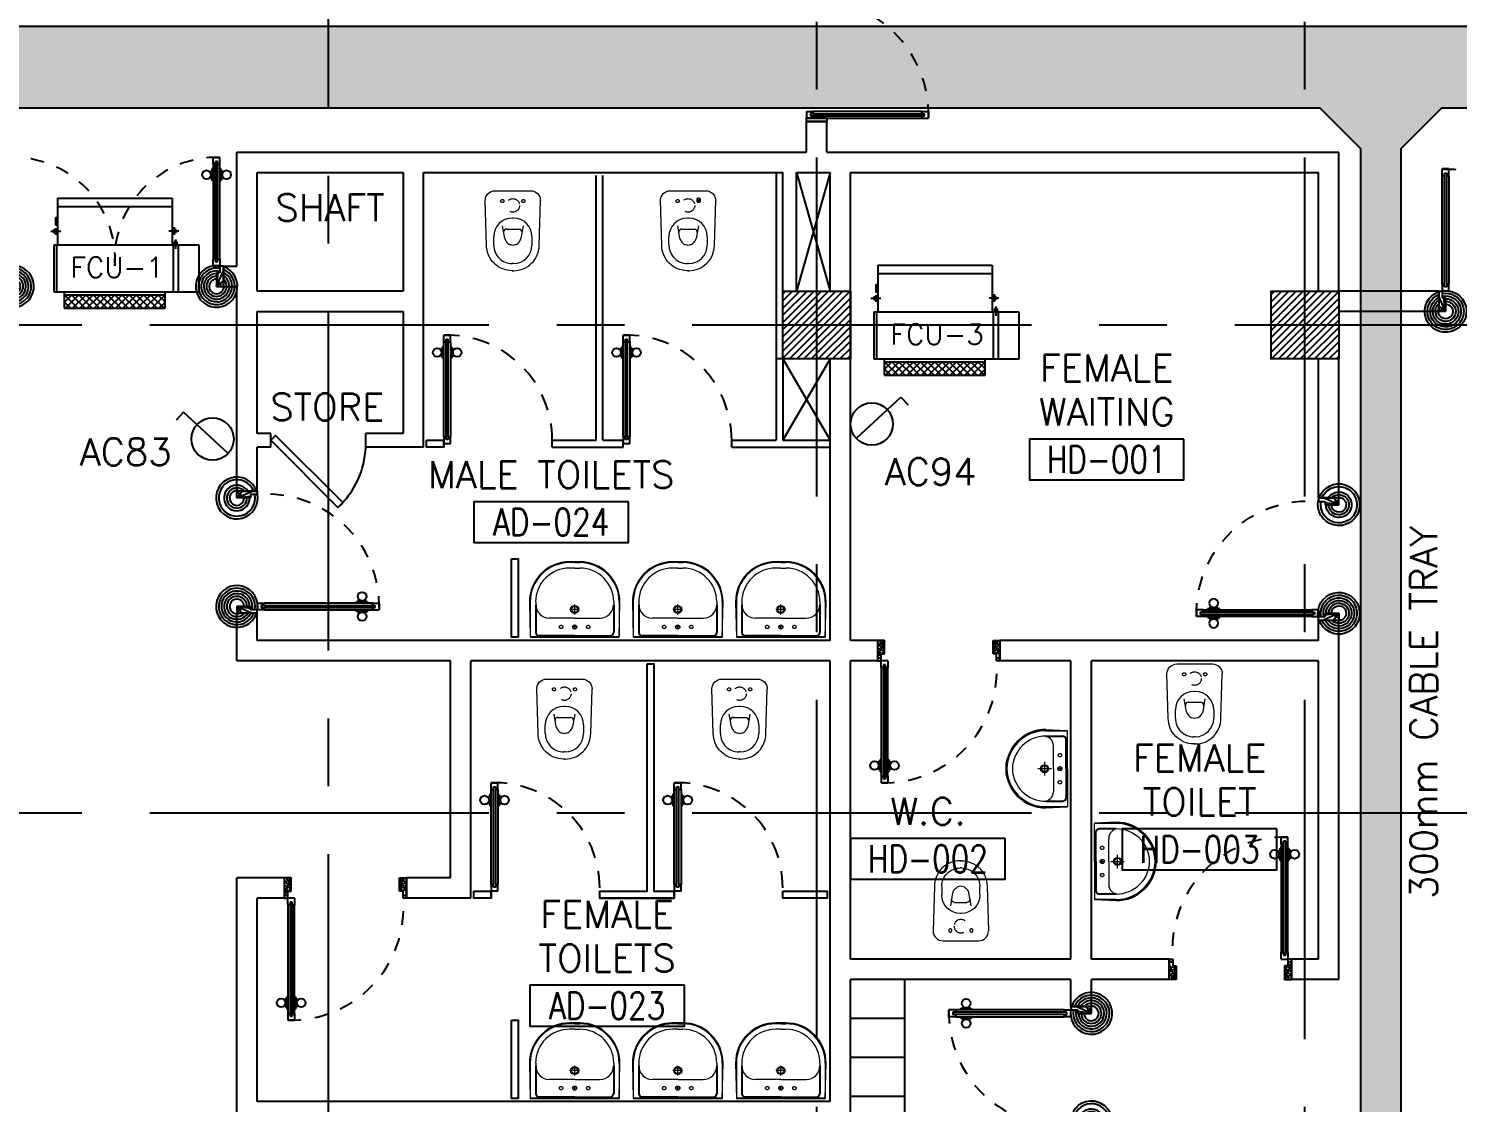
# Model space of a CAD drawing. Extents: x 417866.9 to 417960.2, y 43448 to 43538.2.
# Drawn here: x 417924.13 to 417934.66, y 43475.54 to 43483.46 of the extents above; entities that cross this region are included whole.
import ezdxf
from ezdxf.enums import TextEntityAlignment as Align

# ---------------------------------------------------------------- set-up
doc = ezdxf.new("R2010")
doc.units = 0
doc.header["$MEASUREMENT"] = 0
for name, pattern in [('CENTERX2', [4, 2.5, -0.5, 0.5, -0.5]), ('DASHED', [0.75, 0.5, -0.25]), ('HIDDEN', [0.375, 0.25, -0.125]), ('HIDDEN2', [0.1875, 0.125, -0.0625])]:
    doc.linetypes.add(name, pattern=pattern)
doc.layers.get('0').update_dxf_attribs({"color": 11, "linetype": 'CONTINUOUS'})
for name, color, linetype in [('A-JEERI', 11, 'CONTINUOUS'), ('AXES', 11, 'CENTERX2'), ('COL', 11, 'CONTINUOUS'), ('DIM', 11, 'CONTINUOUS'), ('DOOR', 11, 'CONTINUOUS'), ('DOOR-DIM', 11, 'CONTINUOUS'), ('E-SOCKETS', 4, 'CONTINUOUS'), ('E-TRAY', 2, 'CONTINUOUS'), ('EJ', 11, 'CONTINUOUS'), ('FCU', 7, 'CONTINUOUS'), ('FIX', 11, 'CONTINUOUS'), ('HAT', 11, 'CONTINUOUS'), ('Locker', 11, 'CONTINUOUS'), ('PART', 11, 'CONTINUOUS'), ('RM-BOX', 11, 'CONTINUOUS'), ('RM-NAME', 11, 'CONTINUOUS'), ('RM-NO', 11, 'CONTINUOUS'), ('SCD', 2, 'CONTINUOUS'), ('SHAFT', 11, 'CONTINUOUS'), ('TEXT', 11, 'CONTINUOUS'), ('WALL', 11, 'CONTINUOUS')]:
    doc.layers.add(name, color=color, linetype=linetype)
doc.styles.add('ROMANS', font='ROMANS.shx', dxfattribs={"width": 0.6})

# ---------------------------------------------------------------- blocks, each defined once
blk = doc.blocks.new('WC')
at = {"layer": 'FIX', "lineweight": 20}
for p, q in [((475, 141), (538, 141)), ((339, 5), (339, -5)), ((395, 76), (490, 60)), ((534, 24), (540, 0)), ((540, 0), (534, -24)), ((674, 5), (674, -5)), ((490, -60), (395, -76)), ((213, -204), (210, -204)), ((538, -141), (475, -141))]:
    blk.add_line(p, q, dxfattribs=at)
at = {"layer": 'FIX', "linetype": 'Continuous', "lineweight": 20}
blk.add_line((420, -47), (420, 45), dxfattribs=at)
at = {"layer": 'FIX', "lineweight": 20}
for points in [[(210, -204, -0.414214), (137, -131), (137, 0), (137, 131, -0.414214), (210, 204)], [(727, -5), (727, 5, 0.414214), (538, 194), (210, 204)], [(727, 5), (727, -5, -0.414214), (538, -194), (210, -204)]]:
    blk.add_lwpolyline(points, format="xyb", dxfattribs=at)
at = {"layer": 'FIX', "linetype": 'HIDDEN2', "lineweight": 20, "ltscale": 0.3}
blk.add_circle((245, 0), 49.8, dxfattribs=at)
at = {"layer": 'FIX', "linetype": 'HIDDEN', "lineweight": 20, "ltscale": 0.05}
for centre in [(213, 78), (213, -77)]:
    blk.add_circle(centre, 11.6, dxfattribs=at)
at = {"layer": 'FIX', "lineweight": 20}
for centre, radius, start, end in [((475, 5), 136, 90, 180), ((538, 5), 136, 360, 90), ((464, -18), 82, 51.0758, 71.504), ((473, -7), 68.2, 27.1532, 51.0758), ((475, -5), 136, 180, 270), ((464, 18), 82, 288.496, 308.9242), ((473, 7), 68.2, 308.9242, 332.8468), ((538, -5), 136, 270, 0)]:
    blk.add_arc(centre, radius, start, end, dxfattribs=at)
at = {"layer": 'FIX', "linetype": 'Continuous', "lineweight": 20}
for centre, start, end in [((443, 46), 88.3879, 182.3338), ((442, -46), 177.6662, 271.6121)]:
    blk.add_arc(centre, 22.3, start, end, dxfattribs=at)
blk = doc.blocks.new('A$C5C1537D1')
at = {"layer": 'DOOR', "color": 0, "linetype": 'ByBlock'}
for p, q in [((25, 900), (25, 950)), ((75, 950), (25, 950)), ((25, 950), (75, 950)), ((75, 900), (75, 950)), ((1525, 900), (1525, 950)), ((1525, 950), (1575, 950)), ((1575, 950), (1525, 950)), ((1575, 900), (1575, 950)), ((25, 900), (42, 900)), ((42, 900), (42, 920)), ((42, 920), (58, 920)), ((58, 900), (58, 920)), ((58, 900), (75, 900)), ((1509, 855), (1509, 790)), ((1518, 855), (1509, 855)), ((1518, 778), (1518, 868)), ((1525, 868), (1518, 868)), ((1518, 855), (1518, 790)), ((1542, 900), (1525, 900)), ((1542, 900), (1542, 920)), ((1558, 920), (1542, 920)), ((1558, 900), (1558, 920)), ((1575, 900), (1558, 900)), ((1575, 868), (1582, 868)), ((1582, 778), (1582, 868)), ((1582, 855), (1582, 790)), ((1582, 855), (1591, 855)), ((1591, 855), (1591, 790)), ((1518, 790), (1509, 790)), ((1525, 778), (1518, 778)), ((1575, 778), (1582, 778)), ((1582, 790), (1591, 790)), ((0, 150), (25, 150)), ((0, 0), (0, 150)), ((25, 200), (25, 150)), ((42, 200), (25, 200)), ((25, 150), (25, 100)), ((75, 150), (25, 150)), ((42, 180), (42, 200)), ((58, 180), (42, 180)), ((58, 200), (58, 180)), ((75, 200), (58, 200)), ((75, 150), (75, 200)), ((1525, 150), (1525, 200)), ((1525, 200), (1542, 200)), ((1525, 150), (1575, 150)), ((1542, 200), (1542, 180)), ((1542, 180), (1558, 180)), ((1558, 180), (1558, 200)), ((1558, 200), (1575, 200)), ((1575, 200), (1575, 150)), ((1575, 150), (1575, 100)), ((1600, 150), (1575, 150)), ((1600, 0), (1600, 150)), ((50, 0), (0, 0)), ((25, 100), (50, 100)), ((50, 100), (50, 0)), ((1575, 100), (1550, 100)), ((1550, 100), (1550, 0)), ((1550, 0), (1600, 0))]:
    blk.add_line(p, q, dxfattribs=at)
at = {"layer": 'DOOR', "linetype": 'ByBlock'}
for p, q in [((25, 200), (25, 900)), ((42, 200), (42, 900)), ((58, 200), (58, 900)), ((75, 900), (75, 200)), ((1525, 900), (1525, 200)), ((1542, 200), (1542, 900)), ((1558, 200), (1558, 900)), ((1575, 200), (1575, 900))]:
    blk.add_line(p, q, dxfattribs=at)
at = {"layer": 'DOOR', "color": 9, "linetype": 'ByBlock'}
for p, q in [((50, 0), (0, 114)), ((1550, 0), (1600, 114)), ((50, 0), (0, 40)), ((50, 0), (37, 100)), ((1550, 0), (1563, 100)), ((1550, 0), (1600, 40))]:
    blk.add_line(p, q, dxfattribs=at)
at = {"layer": 'DOOR', "color": 0, "linetype": 'ByBlock'}
for centre in [(1476, 823), (1624, 823)]:
    blk.add_circle(centre, 32.4, dxfattribs=at)
at = {"layer": 'DOOR', "linetype": 'HIDDEN', "ltscale": 0.5}
for centre, start, end in [((50, 199), 356.2751, 91.9062), ((1550, 199), 88.0938, 183.7249)]:
    blk.add_arc(centre, 752, start, end, dxfattribs=at)
at = {"layer": 'DOOR', "color": 9, "linetype": 'ByBlock'}
for centre, radius, start, end in [((50, 0), 154, 103.7142, 108.8947), ((50, 0), 134, 100.72, 111.8402), ((50, 0), 114, 102.6226, 115.9162), ((1550, 0), 134, 68.1598, 79.28), ((1550, 0), 114, 64.0838, 77.3774), ((1550, 0), 154, 71.1053, 76.2858), ((50, 0), 94.4, 90, 121.9818), ((50, 0), 74.4, 90, 132.2236), ((50, 0), 54.4, 90, 156.7926), ((50, 0), 34.4, 90, 180), ((50, 0), 14.4, 90, 180), ((1550, 0), 94.4, 58.0182, 90), ((1550, 0), 74.4, 47.7764, 90), ((1550, 0), 54.4, 23.2074, 90), ((1550, 0), 34.4, 0, 90), ((1550, 0), 14.4, 0, 90)]:
    blk.add_arc(centre, radius, start, end, dxfattribs=at)
at = {"layer": 'WALL', "linetype": 'ByBlock'}
for p, q in [((0, 150), (0, 0)), ((1600, 150), (1600, 0))]:
    blk.add_line(p, q, dxfattribs=at)
blk = doc.blocks.new('DOOR90')
at = {"layer": 'DOOR', "color": 7, "linetype": 'ByBlock'}
for p, q in [((-150, 0), (0, 0)), ((-150, 0), (-150, -25)), ((0, -50), (-114, 0)), ((0, -50), (-40, 0)), ((0, -50), (0, 0)), ((-1000, -25), (-1050, -25)), ((-1050, -75), (-1050, -25)), ((-1050, -25), (-1050, -75)), ((-1000, -75), (-1050, -75)), ((-1000, -42), (-1020, -42)), ((-1020, -42), (-1020, -58)), ((-1000, -58), (-1020, -58)), ((-1000, -25), (-1000, -42)), ((-1000, -58), (-1000, -75)), ((-878, -18), (-968, -18)), ((-968, -25), (-968, -18)), ((-968, -75), (-968, -82)), ((-878, -82), (-968, -82)), ((-955, -9), (-890, -9)), ((-955, -18), (-955, -9)), ((-955, -18), (-890, -18)), ((-955, -82), (-890, -82)), ((-955, -82), (-955, -91)), ((-955, -91), (-890, -91)), ((-890, -18), (-890, -9)), ((-890, -82), (-890, -91)), ((-878, -25), (-878, -18)), ((-878, -75), (-878, -82)), ((-200, -25), (-150, -25)), ((-200, -42), (-200, -25)), ((-180, -42), (-200, -42)), ((-200, -58), (-180, -58)), ((-200, -75), (-200, -58)), ((-150, -75), (-200, -75)), ((-180, -58), (-180, -42)), ((-150, -25), (-100, -25)), ((-150, -75), (-150, -25)), ((-100, -25), (-100, -50)), ((0, -50), (-100, -37)), ((-100, -50), (0, -50)), ((-150, -875), (-100, -875)), ((-150, -900), (-150, -875)), ((-150, -900), (0, -900)), ((0, -900), (-150, -900)), ((0, -850), (-114, -900)), ((-100, -875), (-100, -850)), ((0, -850), (-100, -863)), ((-100, -850), (0, -850)), ((0, -850), (-40, -900)), ((0, -850), (0, -900))]:
    blk.add_line(p, q, dxfattribs=at)
at = {"layer": 'DOOR', "linetype": 'ByBlock'}
for p, q in [((-200, -25), (-1000, -25)), ((-200, -42), (-1000, -42)), ((-200, -58), (-1000, -58)), ((-1000, -75), (-200, -75))]:
    blk.add_line(p, q, dxfattribs=at)
at = {"layer": 'DOOR', "color": 7, "linetype": 'ByBlock'}
for centre in [(-923, 24), (-923, -124)]:
    blk.add_circle(centre, 32.4, dxfattribs=at)
for centre, radius, start, end in [((0, -50), 154, 161.1053, 166.2858), ((0, -50), 94.4, 148.0182, 180), ((0, -50), 134, 158.1598, 169.28), ((0, -50), 114, 154.0838, 167.3774), ((0, -50), 74.4, 137.7764, 180), ((0, -50), 54.4, 113.2074, 180), ((0, -50), 34.4, 90, 180), ((0, -50), 14.4, 90, 180), ((0, -850), 154, 193.7142, 198.8947), ((0, -850), 134, 190.72, 201.8402), ((0, -850), 94.4, 180, 211.9818), ((0, -850), 74.4, 180, 222.2236), ((0, -850), 54.4, 180, 246.7926), ((0, -850), 34.4, 180, 270), ((0, -850), 14.4, 180, 270)]:
    blk.add_arc(centre, radius, start, end, dxfattribs=at)
at = {"layer": 'DOOR', "linetype": 'HIDDEN', "ltscale": 0.5}
blk.add_arc((-222, -50), 828, 178.2701, 275.003, dxfattribs=at)
blk = doc.blocks.new('RM2')
at = {"layer": 'RM-NAME', "style": 'ROMANS'}
blk.add_text('SHAFT', height=200, dxfattribs=at).set_placement((0, 0), align=Align.MIDDLE)
blk = doc.blocks.new('A$C272A55A0')
at = {"layer": 'DOOR', "color": 0, "linetype": 'ByBlock'}
for p, q in [((0, 900), (0, 1050)), ((50, 1050), (0, 1050)), ((25, 950), (50, 950)), ((25, 900), (25, 950)), ((50, 950), (50, 1050)), ((1750, 950), (1750, 1050)), ((1750, 1050), (1800, 1050)), ((1775, 950), (1750, 950)), ((1775, 900), (1775, 950)), ((1800, 1050), (1800, 900)), ((0, 900), (25, 900)), ((75, 900), (25, 900)), ((25, 850), (25, 900)), ((42, 850), (25, 850)), ((58, 870), (42, 870)), ((42, 870), (42, 850)), ((58, 850), (58, 870)), ((75, 850), (58, 850)), ((75, 900), (75, 850)), ((1725, 900), (1775, 900)), ((1725, 900), (1725, 850)), ((1725, 850), (1742, 850)), ((1742, 870), (1758, 870)), ((1742, 850), (1742, 870)), ((1758, 870), (1758, 850)), ((1758, 850), (1775, 850)), ((1800, 900), (1775, 900)), ((1775, 850), (1775, 900)), ((1718, 160), (1709, 160)), ((1709, 95), (1709, 160)), ((1725, 173), (1718, 173)), ((1718, 173), (1718, 83)), ((1718, 95), (1718, 160)), ((1775, 173), (1782, 173)), ((1782, 173), (1782, 83)), ((1782, 160), (1791, 160)), ((1782, 95), (1782, 160)), ((1791, 95), (1791, 160)), ((25, 50), (42, 50)), ((25, 50), (25, 0)), ((25, 0), (75, 0)), ((75, 0), (25, 0)), ((42, 50), (42, 30)), ((42, 30), (58, 30)), ((58, 50), (75, 50)), ((58, 50), (58, 30)), ((75, 50), (75, 0)), ((1718, 95), (1709, 95)), ((1725, 83), (1718, 83)), ((1742, 50), (1725, 50)), ((1725, 50), (1725, 0)), ((1775, 0), (1725, 0)), ((1725, 0), (1775, 0)), ((1742, 50), (1742, 30)), ((1758, 30), (1742, 30)), ((1775, 50), (1758, 50)), ((1758, 50), (1758, 30)), ((1775, 83), (1782, 83)), ((1775, 50), (1775, 0)), ((1782, 95), (1791, 95))]:
    blk.add_line(p, q, dxfattribs=at)
at = {"layer": 'DOOR', "color": 9, "linetype": 'ByBlock'}
for p, q in [((50, 1050), (0, 1010)), ((50, 1050), (0, 937)), ((50, 1050), (37, 950)), ((1750, 1050), (1800, 1010)), ((1750, 1050), (1800, 937)), ((1750, 1050), (1763, 950))]:
    blk.add_line(p, q, dxfattribs=at)
at = {"layer": 'DOOR', "linetype": 'ByBlock'}
for p, q in [((25, 850), (25, 50)), ((42, 850), (42, 50)), ((58, 850), (58, 50)), ((75, 50), (75, 850)), ((1725, 50), (1725, 850)), ((1742, 850), (1742, 50)), ((1758, 850), (1758, 50)), ((1775, 850), (1775, 50))]:
    blk.add_line(p, q, dxfattribs=at)
at = {"layer": 'DOOR', "color": 0, "linetype": 'ByBlock'}
for centre in [(1676, 128), (1824, 128)]:
    blk.add_circle(centre, 32.4, dxfattribs=at)
at = {"layer": 'DOOR', "color": 9, "linetype": 'ByBlock'}
for centre, radius, start, end in [((50, 1050), 54.4, 203.2074, 270), ((50, 1050), 74.4, 227.7764, 270), ((50, 1050), 94.4, 238.0182, 270), ((50, 1050), 34.4, 180, 270), ((50, 1050), 14.4, 180, 270), ((1750, 1050), 14.4, 270, 0), ((1750, 1050), 34.4, 270, 0), ((1750, 1050), 54.4, 270, 336.7926), ((1750, 1050), 74.4, 270, 312.2236), ((1750, 1050), 94.4, 270, 301.9818), ((50, 1050), 114, 244.0838, 257.3774), ((50, 1050), 134, 248.1598, 259.28), ((50, 1050), 154, 251.1053, 256.2858), ((1750, 1050), 114, 282.6226, 295.9162), ((1750, 1050), 134, 280.72, 291.8402), ((1750, 1050), 154, 283.7142, 288.8947)]:
    blk.add_arc(centre, radius, start, end, dxfattribs=at)
at = {"layer": 'DOOR', "linetype": 'HIDDEN', "ltscale": 0.5}
for centre, start, end in [((50, 851), 268.3174, 3.2965), ((1750, 851), 176.7035, 271.6826)]:
    blk.add_arc(centre, 851, start, end, dxfattribs=at)
at = {"layer": 'WALL', "linetype": 'ByBlock'}
blk.add_line((1800, 900), (1800, 1050), dxfattribs=at)
blk = doc.blocks.new('RM1')
at = {"layer": 'RM-BOX'}
blk.add_lwpolyline([(570, -200), (-570, -200), (-570, -500), (570, -500)], close=True, dxfattribs=at)
at = {"layer": 'RM-NAME', "style": 'ROMANS'}
for tag, p in [('ROOMNAME1', (0, 324)), ('ROOMNAME2', (0, 0))]:
    blk.add_attdef(tag, text='', height=200, dxfattribs=at).set_placement(p, align=Align.MIDDLE)
at = {"layer": 'RM-NO', "style": 'ROMANS', "width": 0.8}
blk.add_attdef('ROOMNO', text='', height=200, dxfattribs=at).set_placement((0, -350), align=Align.MIDDLE)
blk = doc.blocks.new('COL50')
at = {"layer": 'COL'}
blk.add_lwpolyline([(-250, 250), (-250, -250), (250, -250), (250, 250)], close=True, dxfattribs=at)
blk = doc.blocks.new('*X79')
at = {"color": 0}
for p, q in [((235125, 25061), (235625, 25561)), ((235129, 25118), (235572, 25561)), ((235129, 25171), (235519, 25561)), ((235129, 25224), (235466, 25561)), ((235129, 25277), (235413, 25561)), ((235129, 25330), (235360, 25561)), ((235129, 25383), (235307, 25561)), ((235129, 25436), (235254, 25561)), ((235129, 25489), (235200, 25561)), ((235129, 25542), (235147, 25561)), ((235178, 25061), (235629, 25512)), ((235231, 25061), (235629, 25459)), ((235284, 25061), (235629, 25406)), ((235337, 25061), (235629, 25353)), ((235390, 25061), (235629, 25300)), ((235443, 25061), (235629, 25247)), ((235496, 25061), (235629, 25194)), ((235549, 25061), (235629, 25141)), ((235602, 25061), (235629, 25088))]:
    blk.add_line(p, q, dxfattribs=at)
blk = doc.blocks.new('LAV1')
at = {"layer": 'FIX', "linetype": 'DASHED', "lineweight": 20, "ltscale": 0.05}
for p, q in [((50, 220), (-50, 220)), ((0, 170), (0, 270)), ((0, 170), (0, 270))]:
    blk.add_line(p, q, dxfattribs=at)
at = {"layer": 'FIX', "linetype": 'ByBlock', "ltscale": 0.3}
for p, q in [((-287, 210), (-280, 50)), ((-240, 210), (-240, 85)), ((240, 210), (240, 85)), ((287, 210), (280, 50)), ((0, 60), (-215, 60)), ((0, 60), (215, 60))]:
    blk.add_line(p, q, dxfattribs=at)
at = {"layer": 'FIX', "linetype": 'Continuous', "lineweight": 20}
for p, q in [((-280, 210), (-280, 50)), ((0, 155), (-170, 155)), ((0, 155), (170, 155)), ((280, 210), (280, 50)), ((0, 50), (-280, 50)), ((0, 50), (-247, 50)), ((0, 50), (280, 50)), ((0, 50), (247, 50))]:
    blk.add_line(p, q, dxfattribs=at)
at = {"layer": 'FIX', "lineweight": 20}
for p, q in [((16, 107), (-15, 107)), ((0, 92), (0, 123))]:
    blk.add_line(p, q, dxfattribs=at)
for centre, radius in [((0, 220), 29.5), ((0, 220), 22.5), ((0, 107), 15.5)]:
    blk.add_circle(centre, radius, dxfattribs=at)
at = {"layer": 'FIX', "linetype": 'HIDDEN', "lineweight": 20, "ltscale": 0.05}
for centre in [(-100, 107), (100, 107)]:
    blk.add_circle(centre, 12.4, dxfattribs=at)
at = {"layer": 'FIX', "linetype": 'ByBlock', "ltscale": 0.3}
for centre, radius, start, end in [((5, 212), 292, 90.9964, 180.3903), ((-5, 212), 292, 359.6097, 89.0036), ((-215, 85), 25, 180, 270), ((215, 85), 25, 270, 0)]:
    blk.add_arc(centre, radius, start, end, dxfattribs=at)
at = {"layer": 'FIX', "linetype": 'Continuous', "lineweight": 20}
for centre, radius, start, end in [((5, 212), 285, 91.0202, 180.4), ((5, 212), 245, 91.1813, 180.4657), ((-5, 212), 285, 359.6, 88.9798), ((-5, 212), 245, 359.5343, 88.8187), ((-170, 225), 70, 180, 270), ((170, 225), 70, 270, 0)]:
    blk.add_arc(centre, radius, start, end, dxfattribs=at)
blk = doc.blocks.new('*X78')
at = {"color": 0}
for p, q in [((238729, 25112), (239178, 25561)), ((238729, 25165), (239125, 25561)), ((238729, 25218), (239072, 25561)), ((238729, 25271), (239019, 25561)), ((238729, 25324), (238966, 25561)), ((238729, 25377), (238913, 25561)), ((238729, 25430), (238860, 25561)), ((238729, 25483), (238807, 25561)), ((238729, 25536), (238754, 25561)), ((238729, 25059), (239229, 25559)), ((238784, 25061), (239229, 25506)), ((238837, 25061), (239229, 25452)), ((238890, 25061), (239229, 25399)), ((238943, 25061), (239229, 25346)), ((238996, 25061), (239229, 25293)), ((239049, 25061), (239229, 25240)), ((239102, 25061), (239229, 25187)), ((239155, 25061), (239229, 25134)), ((239208, 25061), (239229, 25081))]:
    blk.add_line(p, q, dxfattribs=at)
blk = doc.blocks.new('LAV-003')
at = {"layer": 'FIX', "linetype": 'ByBlock'}
blk.add_line((-328, -25), (328, -25), dxfattribs=at)
at = {"layer": 'FIX', "linetype": 'Continuous', "lineweight": 20}
for p, q in [((-328, -285), (-328, -25)), ((328, -285), (328, -25)), ((0, -165), (-187, -165)), ((0, -165), (187, -165)), ((-288, -285), (-288, -265)), ((287, -285), (287, -265)), ((0, -535), (-38, -535)), ((0, -575), (-38, -575)), ((0, -535), (38, -535)), ((0, -575), (38, -575))]:
    blk.add_line(p, q, dxfattribs=at)
at = {"layer": 'FIX', "linetype": 'ByBlock', "ltscale": 0.3}
for p, q in [((-288, -265), (-288, -60)), ((0, -35), (-262, -35)), ((0, -35), (262, -35)), ((287, -265), (287, -60))]:
    blk.add_line(p, q, dxfattribs=at)
at = {"layer": 'FIX', "lineweight": 20}
for p, q in [((-16, -101), (15, -101)), ((0, -85), (0, -116))]:
    blk.add_line(p, q, dxfattribs=at)
at = {"layer": 'FIX', "linetype": 'DASHED', "lineweight": 20, "ltscale": 0.04}
for p, q in [((0, -194), (0, -266)), ((-36, -230), (37, -230))]:
    blk.add_line(p, q, dxfattribs=at)
at = {"layer": 'FIX', "linetype": 'Continuous', "lineweight": 20}
blk.add_lwpolyline([(295, -25), (0, -25), (-328, -25), (-334, -285, 0.414214), (-38, -582), (0, -582), (38, -582, 0.414214), (334, -285), (328, -25), (0, -25)], format="xyb", dxfattribs=at)
at = {"layer": 'FIX', "linetype": 'HIDDEN', "lineweight": 20, "ltscale": 0.05}
for centre in [(-100, -101), (100, -101)]:
    blk.add_circle(centre, 12.4, dxfattribs=at)
at = {"layer": 'FIX', "lineweight": 20}
for centre, radius in [((0, -101), 15.5), ((0, -230), 29.5), ((0, -230), 22.5)]:
    blk.add_circle(centre, radius, dxfattribs=at)
at = {"layer": 'FIX', "linetype": 'ByBlock', "ltscale": 0.3}
for centre, start, end in [((-262, -60), 90, 180), ((262, -60), 0, 90)]:
    blk.add_arc(centre, 25, start, end, dxfattribs=at)
at = {"layer": 'FIX', "linetype": 'Continuous', "lineweight": 20}
for centre, radius, start, end in [((-187, -265), 100, 90, 180), ((187, -265), 100, 0, 90), ((-38, -285), 290, 180, 270), ((-38, -285), 250, 180, 270), ((38, -285), 290, 270, 0), ((38, -285), 250, 270, 0)]:
    blk.add_arc(centre, radius, start, end, dxfattribs=at)
blk = doc.blocks.new('fe-door')
at = {"layer": 'DOOR', "color": 0, "linetype": 'ByBlock'}
for p, q in [((-805, 1782), (-805, 1791)), ((-805, 1791), (-740, 1791)), ((-740, 1782), (-740, 1791)), ((150, 1800), (0, 1800)), ((0, 1800), (0, 1775)), ((150, 1775), (150, 1800)), ((-900, 1775), (-900, 1725)), ((-900, 1725), (-900, 1775)), ((-850, 1775), (-900, 1775)), ((-850, 1725), (-900, 1725)), ((-870, 1758), (-870, 1742)), ((-850, 1758), (-870, 1758)), ((-850, 1742), (-870, 1742)), ((-850, 1775), (-850, 1758)), ((-850, 1742), (-850, 1725)), ((-818, 1775), (-818, 1782)), ((-728, 1782), (-818, 1782)), ((-818, 1725), (-818, 1718)), ((-728, 1718), (-818, 1718)), ((-805, 1782), (-740, 1782)), ((-805, 1718), (-805, 1709)), ((-805, 1718), (-740, 1718)), ((-805, 1709), (-740, 1709)), ((-740, 1718), (-740, 1709)), ((-728, 1775), (-728, 1782)), ((-728, 1725), (-728, 1718)), ((-50, 1758), (-50, 1775)), ((-50, 1775), (0, 1775)), ((-30, 1758), (-50, 1758)), ((-50, 1725), (-50, 1742)), ((-50, 1742), (-30, 1742)), ((0, 1725), (-50, 1725)), ((-30, 1742), (-30, 1758)), ((0, 1725), (0, 1775)), ((0, 1775), (150, 1775)), ((0, 75), (0, 25)), ((0, 75), (50, 75)), ((0, 0), (0, 25)), ((0, 25), (50, 25)), ((150, 25), (0, 25)), ((0, 0), (150, 0)), ((30, 58), (30, 42)), ((50, 58), (30, 58)), ((30, 42), (50, 42)), ((50, 75), (50, 58)), ((50, 42), (50, 25)), ((150, 25), (150, 0)), ((850, 58), (850, 75)), ((850, 75), (900, 75)), ((850, 58), (870, 58)), ((850, 25), (850, 42)), ((850, 42), (870, 42)), ((850, 25), (900, 25)), ((870, 42), (870, 58)), ((900, 25), (900, 75)), ((900, 75), (900, 25))]:
    blk.add_line(p, q, dxfattribs=at)
at = {"layer": 'DOOR', "linetype": 'ByBlock'}
for p, q in [((-50, 1775), (-850, 1775)), ((-50, 1758), (-850, 1758)), ((-50, 1742), (-850, 1742)), ((-850, 1725), (-50, 1725)), ((850, 75), (50, 75)), ((50, 58), (850, 58)), ((50, 42), (850, 42)), ((50, 25), (850, 25))]:
    blk.add_line(p, q, dxfattribs=at)
at = {"layer": 'DOOR', "color": 0, "linetype": 'ByBlock'}
for centre in [(-773, 1824), (-773, 1676)]:
    blk.add_circle(centre, 32.4, dxfattribs=at)
at = {"layer": 'DOOR', "linetype": 'HIDDEN', "ltscale": 0.5}
for centre, start, end in [((-49, 1750), 178.3174, 273.2965), ((49, 50), 358.3174, 93.2965)]:
    blk.add_arc(centre, 851, start, end, dxfattribs=at)
at = {"layer": 'WALL'}
for p, q in [((0, 1800), (150, 1800)), ((0, 0), (150, 0))]:
    blk.add_line(p, q, dxfattribs=at)
at = {"layer": 'WALL', "linetype": 'ByBlock'}
blk.add_line((0, 1800), (150, 1800), dxfattribs=at)
blk = doc.blocks.new('*X226')
at = {"color": 0}
for p, q in [((16890, -2467), (16943, -2414)), ((16890, -2520), (16990, -2420)), ((16990, -2512), (16892, -2414)), ((16990, -2459), (16945, -2414)), ((16990, -2565), (16890, -2465)), ((16890, -2573), (16990, -2473)), ((16990, -2619), (16890, -2519)), ((16890, -2626), (16990, -2526)), ((16990, -2672), (16890, -2572)), ((16890, -2679), (16990, -2579)), ((16990, -2725), (16890, -2625)), ((16890, -2732), (16990, -2632)), ((16990, -2778), (16890, -2678)), ((16890, -2785), (16990, -2685)), ((16990, -2831), (16890, -2731)), ((16890, -2838), (16990, -2738)), ((16990, -2884), (16890, -2784)), ((16890, -2891), (16990, -2791)), ((16990, -2937), (16890, -2837)), ((16890, -2944), (16990, -2844)), ((16990, -2990), (16890, -2890)), ((16890, -2997), (16990, -2897)), ((16990, -3043), (16890, -2943)), ((16890, -3050), (16990, -2950)), ((16990, -3096), (16890, -2996)), ((16890, -3103), (16990, -3003)), ((16990, -3149), (16890, -3049)), ((16944, -3155), (16890, -3102)), ((16892, -3155), (16990, -3056)), ((16945, -3155), (16990, -3109))]:
    blk.add_line(p, q, dxfattribs=at)
blk = doc.blocks.new('WHE06')
at = {"color": 2}
for p, q in [((689, 621), (346, 621)), ((346, 621), (346, 469)), ((689, 469), (689, 621)), ((60, -422), (60, 422)), ((212, 437), (269, 437)), ((232, 452), (232, 422)), ((232, 452), (252, 452)), ((242, 472), (242, 399)), ((252, 452), (252, 422)), ((305, 448), (373, 448)), ((321, 458), (321, 438)), ((321, 458), (346, 458)), ((321, 438), (346, 438)), ((346, 430), (689, 430)), ((811, 371), (689, 371)), ((711, -371), (711, 371)), ((811, -371), (811, 371)), ((242, -472), (242, -399)), ((811, -371), (689, -371)), ((142, -437), (142, -422)), ((142, -437), (197, -437)), ((197, -437), (197, -422)), ((221, -437), (269, -437)), ((232, -452), (232, -422)), ((232, -452), (252, -452)), ((252, -452), (252, -422)), ((346, -430), (689, -430))]:
    blk.add_line(p, q, dxfattribs=at)
at = {"color": 6}
for p, q in [((0, -422), (0, 422)), ((0, 422), (346, 422)), ((346, 469), (346, -451)), ((689, 469), (346, 469)), ((689, -451), (689, 469)), ((0, -422), (346, -422)), ((346, -451), (689, -451))]:
    blk.add_line(p, q, dxfattribs=at)
at = {"color": 2}
blk.add_blockref('*X226', (-16179, 2784), dxfattribs=at)

msp = doc.modelspace()

# ---------------------------------------------------------------- hatches: boundary and pattern name
at = {"layer": 'HAT'}
h = msp.add_hatch(dxfattribs=at)
h.set_pattern_fill('ANGLE', color=256, style=0)
h.set_pattern_definition([(0, (0, 0), (0, 0.275), [0.2, -0.075]), (90, (0, 0), (-0.275, 2e-17), [0.2, -0.075])])
h.paths.add_polyline_path([(417898.0311, 43492.6743), (417897.4311, 43492.6743), (417897.4311, 43483.2546), (417897.8107, 43482.875), (417906.0796, 43482.875), (417907.2753, 43481.6793), (417914.1411, 43481.6793), (417915.3368, 43482.875), (417933.6467, 43482.875), (417933.9467, 43482.575), (417933.9467, 43474.8441), (417934.3225, 43474.4684), (417942.1008, 43474.4684), (417942.1008, 43474.7684), (417934.4467, 43474.7684), (417934.2467, 43474.9684), (417934.2467, 43482.575), (417934.5467, 43482.875), (417936.3308, 43482.875), (417936.6308, 43483.175), (417938.2984, 43483.175), (417938.7484, 43483.625), (417938.7484, 43489.0378), (417938.4484, 43489.0378), (417938.4484, 43483.7492), (417938.1741, 43483.475), (417915.0883, 43483.475), (417913.8926, 43482.2793), (417907.5238, 43482.2793), (417906.3281, 43483.475), (417898.2796, 43483.475), (417898.0311, 43483.7235)])

# ---------------------------------------------------------------- linework, layer by layer
at = {"layer": 'AXES'}
for p, q in [((417929.9366, 43460.01), (417929.9366, 43537.5491)), ((417933.5366, 43460.01), (417933.5366, 43537.5491)), ((417926.3366, 43466.8743), (417926.3366, 43525.6943)), ((417959.5194, 43481.2743), (417889.6966, 43481.2743)), ((417959.5194, 43477.6743), (417889.6966, 43477.6743))]:
    msp.add_line(p, q, dxfattribs=at)
at = {"layer": 'DOOR', "linetype": 'ByBlock'}
for p, q in [((417927.1866, 43481.1993), (417927.2366, 43481.1993)), ((417927.2366, 43481.1993), (417927.1866, 43481.1993)), ((417927.1866, 43481.1493), (417927.1866, 43481.1993)), ((417927.2366, 43481.1493), (417927.2366, 43481.1993)), ((417928.5097, 43481.1993), (417928.5597, 43481.1993)), ((417928.5597, 43481.1993), (417928.5097, 43481.1993)), ((417928.5097, 43481.1493), (417928.5097, 43481.1993)), ((417928.5597, 43481.1493), (417928.5597, 43481.1993)), ((417927.1794, 43481.1044), (417927.1704, 43481.1044)), ((417927.1704, 43481.1044), (417927.1704, 43481.0396)), ((417927.1866, 43481.117), (417927.1794, 43481.117)), ((417927.1794, 43481.027), (417927.1794, 43481.117)), ((417927.1794, 43481.1044), (417927.1794, 43481.0396)), ((417927.1866, 43480.4493), (417927.1866, 43481.1493)), ((417927.1866, 43481.1493), (417927.2036, 43481.1493)), ((417927.2036, 43481.1693), (417927.2196, 43481.1693)), ((417927.2036, 43481.1493), (417927.2036, 43481.1693)), ((417927.2036, 43480.4493), (417927.2036, 43481.1493)), ((417927.2196, 43481.1493), (417927.2196, 43481.1693)), ((417927.2196, 43480.4493), (417927.2196, 43481.1493)), ((417927.2196, 43481.1493), (417927.2366, 43481.1493)), ((417927.2366, 43481.1493), (417927.2366, 43480.4493)), ((417927.2366, 43481.117), (417927.2438, 43481.117)), ((417927.2438, 43481.027), (417927.2438, 43481.117)), ((417927.2438, 43481.1044), (417927.2528, 43481.1044)), ((417927.2438, 43481.1044), (417927.2438, 43481.0396)), ((417927.2528, 43481.1044), (417927.2528, 43481.0396)), ((417928.5025, 43481.1044), (417928.4935, 43481.1044)), ((417928.4935, 43481.1044), (417928.4935, 43481.0396)), ((417928.5097, 43481.117), (417928.5025, 43481.117)), ((417928.5025, 43481.027), (417928.5025, 43481.117)), ((417928.5025, 43481.1044), (417928.5025, 43481.0396)), ((417928.5097, 43480.4493), (417928.5097, 43481.1493)), ((417928.5097, 43481.1493), (417928.5267, 43481.1493)), ((417928.5267, 43481.1693), (417928.5427, 43481.1693)), ((417928.5267, 43481.1493), (417928.5267, 43481.1693)), ((417928.5267, 43480.4493), (417928.5267, 43481.1493)), ((417928.5427, 43481.1493), (417928.5427, 43481.1693)), ((417928.5427, 43480.4493), (417928.5427, 43481.1493)), ((417928.5427, 43481.1493), (417928.5597, 43481.1493)), ((417928.5597, 43481.1493), (417928.5597, 43480.4493)), ((417928.5597, 43481.117), (417928.5669, 43481.117)), ((417928.5669, 43481.027), (417928.5669, 43481.117)), ((417928.5669, 43481.1044), (417928.5759, 43481.1044)), ((417928.5669, 43481.1044), (417928.5669, 43481.0396)), ((417928.5759, 43481.1044), (417928.5759, 43481.0396)), ((417927.1794, 43481.0396), (417927.1704, 43481.0396)), ((417927.1866, 43481.027), (417927.1794, 43481.027)), ((417927.2366, 43481.027), (417927.2438, 43481.027)), ((417927.2438, 43481.0396), (417927.2528, 43481.0396)), ((417928.5025, 43481.0396), (417928.4935, 43481.0396)), ((417928.5097, 43481.027), (417928.5025, 43481.027)), ((417928.5597, 43481.027), (417928.5669, 43481.027)), ((417928.5669, 43481.0396), (417928.5759, 43481.0396)), ((417927.1866, 43480.4493), (417927.1866, 43480.3993)), ((417927.2036, 43480.4493), (417927.1866, 43480.4493)), ((417927.2366, 43480.3993), (417927.1866, 43480.3993)), ((417927.2036, 43480.4293), (417927.2036, 43480.4493)), ((417927.2196, 43480.4293), (417927.2036, 43480.4293)), ((417927.2196, 43480.4493), (417927.2196, 43480.4293)), ((417927.2366, 43480.4493), (417927.2196, 43480.4493)), ((417927.2366, 43480.3993), (417927.2366, 43480.4493)), ((417928.5097, 43480.4493), (417928.5097, 43480.3993)), ((417928.5267, 43480.4493), (417928.5097, 43480.4493)), ((417928.5597, 43480.3993), (417928.5097, 43480.3993)), ((417928.5267, 43480.4293), (417928.5267, 43480.4493)), ((417928.5427, 43480.4293), (417928.5267, 43480.4293)), ((417928.5427, 43480.4493), (417928.5427, 43480.4293)), ((417928.5597, 43480.4493), (417928.5427, 43480.4493)), ((417928.5597, 43480.3993), (417928.5597, 43480.4493)), ((417927.5366, 43477.8993), (417927.5866, 43477.8993)), ((417927.5866, 43477.8993), (417927.5366, 43477.8993)), ((417927.5366, 43477.8493), (417927.5366, 43477.8993)), ((417927.5366, 43477.1493), (417927.5366, 43477.8493)), ((417927.5366, 43477.8493), (417927.5536, 43477.8493)), ((417927.5536, 43477.8693), (417927.5696, 43477.8693)), ((417927.5536, 43477.8493), (417927.5536, 43477.8693)), ((417927.5536, 43477.1493), (417927.5536, 43477.8493)), ((417927.5696, 43477.8493), (417927.5696, 43477.8693)), ((417927.5696, 43477.1493), (417927.5696, 43477.8493)), ((417927.5696, 43477.8493), (417927.5866, 43477.8493)), ((417927.5866, 43477.8493), (417927.5866, 43477.8993)), ((417927.5866, 43477.8493), (417927.5866, 43477.1493)), ((417928.8866, 43477.8993), (417928.9366, 43477.8993)), ((417928.9366, 43477.8993), (417928.8866, 43477.8993)), ((417928.8866, 43477.8493), (417928.8866, 43477.8993)), ((417928.8866, 43477.1493), (417928.8866, 43477.8493)), ((417928.8866, 43477.8493), (417928.9036, 43477.8493)), ((417928.9036, 43477.8693), (417928.9196, 43477.8693)), ((417928.9036, 43477.8493), (417928.9036, 43477.8693)), ((417928.9036, 43477.1493), (417928.9036, 43477.8493)), ((417928.9196, 43477.8493), (417928.9196, 43477.8693)), ((417928.9196, 43477.1493), (417928.9196, 43477.8493)), ((417928.9196, 43477.8493), (417928.9366, 43477.8493)), ((417928.9366, 43477.8493), (417928.9366, 43477.8993)), ((417928.9366, 43477.8493), (417928.9366, 43477.1493)), ((417927.5294, 43477.8044), (417927.5204, 43477.8044)), ((417927.5204, 43477.8044), (417927.5204, 43477.7396)), ((417927.5294, 43477.7396), (417927.5204, 43477.7396)), ((417927.5366, 43477.817), (417927.5294, 43477.817)), ((417927.5294, 43477.727), (417927.5294, 43477.817)), ((417927.5294, 43477.8044), (417927.5294, 43477.7396)), ((417927.5366, 43477.727), (417927.5294, 43477.727)), ((417927.5866, 43477.817), (417927.5938, 43477.817)), ((417927.5866, 43477.727), (417927.5938, 43477.727)), ((417927.5938, 43477.727), (417927.5938, 43477.817)), ((417927.5938, 43477.8044), (417927.6028, 43477.8044)), ((417927.5938, 43477.8044), (417927.5938, 43477.7396)), ((417927.5938, 43477.7396), (417927.6028, 43477.7396)), ((417927.6028, 43477.8044), (417927.6028, 43477.7396)), ((417928.8794, 43477.8044), (417928.8704, 43477.8044)), ((417928.8704, 43477.8044), (417928.8704, 43477.7396)), ((417928.8794, 43477.7396), (417928.8704, 43477.7396)), ((417928.8866, 43477.817), (417928.8794, 43477.817)), ((417928.8794, 43477.727), (417928.8794, 43477.817)), ((417928.8794, 43477.8044), (417928.8794, 43477.7396)), ((417928.8866, 43477.727), (417928.8794, 43477.727)), ((417928.9366, 43477.817), (417928.9438, 43477.817)), ((417928.9366, 43477.727), (417928.9438, 43477.727)), ((417928.9438, 43477.727), (417928.9438, 43477.817)), ((417928.9438, 43477.8044), (417928.9528, 43477.8044)), ((417928.9438, 43477.8044), (417928.9438, 43477.7396)), ((417928.9438, 43477.7396), (417928.9528, 43477.7396)), ((417928.9528, 43477.8044), (417928.9528, 43477.7396)), ((417927.5366, 43477.1493), (417927.5366, 43477.0993)), ((417927.5536, 43477.1493), (417927.5366, 43477.1493)), ((417927.5866, 43477.0993), (417927.5366, 43477.0993)), ((417927.5536, 43477.1293), (417927.5536, 43477.1493)), ((417927.5696, 43477.1293), (417927.5536, 43477.1293)), ((417927.5696, 43477.1493), (417927.5696, 43477.1293)), ((417927.5866, 43477.1493), (417927.5696, 43477.1493)), ((417927.5866, 43477.0993), (417927.5866, 43477.1493)), ((417928.8866, 43477.1493), (417928.8866, 43477.0993)), ((417928.9036, 43477.1493), (417928.8866, 43477.1493)), ((417928.9366, 43477.0993), (417928.8866, 43477.0993)), ((417928.9036, 43477.1293), (417928.9036, 43477.1493)), ((417928.9196, 43477.1293), (417928.9036, 43477.1293)), ((417928.9196, 43477.1493), (417928.9196, 43477.1293)), ((417928.9366, 43477.1493), (417928.9196, 43477.1493)), ((417928.9366, 43477.0993), (417928.9366, 43477.1493))]:
    msp.add_line(p, q, dxfattribs=at)
at = {"layer": 'DOOR'}
for p, q in [((417925.947, 43480.4597), (417925.9116, 43480.4243)), ((417925.9116, 43480.4243), (417926.4066, 43479.9294)), ((417926.442, 43479.9647), (417925.947, 43480.4597)), ((417926.4066, 43479.9294), (417926.442, 43479.9647))]:
    msp.add_line(p, q, dxfattribs=at)
at = {"layer": 'DOOR', "linetype": 'ByBlock'}
for centre in [(417927.1381, 43481.072), (417927.2851, 43481.072), (417928.4612, 43481.072), (417928.6082, 43481.072), (417927.4881, 43477.772), (417927.6351, 43477.772), (417928.8381, 43477.772), (417928.9851, 43477.772)]:
    msp.add_circle(centre, 0.0324, dxfattribs=at)
at = {"layer": 'DOOR', "linetype": 'HIDDEN', "ltscale": 0.5}
for centre in [(417927.2116, 43480.4247), (417928.5347, 43480.4247), (417927.5616, 43477.1247), (417928.9116, 43477.1247)]:
    msp.add_arc(centre, 0.775, 359.97019, 91.84857, dxfattribs=at)
at = {"layer": 'DOOR'}
msp.add_arc((417925.972, 43480.3993), 0.6401, 312.76214, 357.76185, dxfattribs=at)
at = {"layer": 'E-SOCKETS'}
for p, q in [((417930.2285, 43480.4382), (417930.5564, 43480.7434)), ((417930.5564, 43480.7434), (417930.6108, 43480.6848)), ((417925.2686, 43480.6324), (417925.2141, 43480.5738)), ((417925.5965, 43480.3272), (417925.2686, 43480.6324))]:
    msp.add_line(p, q, dxfattribs=at)
for centre in [(417930.3429, 43480.5446), (417925.4821, 43480.4336)]:
    msp.add_circle(centre, 0.1562, dxfattribs=at)
at = {"layer": 'E-TRAY', "color": 4}
msp.add_lwpolyline([(417915.3368, 43482.875), (417933.6467, 43482.875), (417933.9467, 43482.575), (417933.9467, 43474.8441), (417934.3225, 43474.4684), (417942.1008, 43474.4684), (417942.1008, 43474.7684), (417934.4467, 43474.7684), (417934.2467, 43474.9684), (417934.2467, 43482.575), (417934.5467, 43482.875), (417936.3308, 43482.875), (417936.6308, 43483.175), (417938.2984, 43483.175), (417938.7484, 43483.625), (417938.7484, 43489.0378), (417938.4484, 43489.0378), (417938.4484, 43483.7492), (417938.1741, 43483.475), (417915.0883, 43483.475)], dxfattribs=at)
at = {"layer": 'FIX', "color": 1, "linetype": 'HIDDEN', "lineweight": 20, "ltscale": 0.05}
msp.add_circle((417929.0656, 43482.2002), 0.0116, dxfattribs=at)
at = {"layer": 'FIX', "color": 32, "linetype": 'HIDDEN', "lineweight": 20, "ltscale": 0.05}
for centre in [(417928.2521, 43479.0483), (417929.7721, 43479.0483)]:
    msp.add_circle(centre, 0.0124, dxfattribs=at)
at = {"layer": 'Locker'}
for p, q in [((417930.5866, 43474.3243), (417930.5866, 43476.4493)), ((417930.5866, 43476.1618), (417930.1866, 43476.1618)), ((417930.5866, 43475.8743), (417930.1866, 43475.8743)), ((417930.5866, 43475.5868), (417930.1866, 43475.5868))]:
    msp.add_line(p, q, dxfattribs=at)
at = {"layer": 'PART'}
for p, q in [((417928.3097, 43480.4243), (417928.3097, 43482.3763)), ((417928.3597, 43480.4243), (417928.3597, 43482.3763)), ((417929.6366, 43482.3993), (417929.6366, 43481.0243)), ((417929.6366, 43481.0243), (417929.6366, 43480.4243)), ((417929.6866, 43481.0243), (417929.6366, 43481.0243)), ((417929.6866, 43481.0243), (417929.6866, 43480.4243)), ((417927.1866, 43480.3743), (417927.1866, 43480.4243)), ((417927.9866, 43480.4243), (417928.3097, 43480.4243)), ((417927.9866, 43480.3743), (417927.9866, 43480.4243)), ((417927.9866, 43480.3743), (417928.5097, 43480.3743)), ((417928.3597, 43480.4243), (417928.5097, 43480.4243)), ((417928.5097, 43480.3743), (417928.5097, 43480.4243)), ((417929.3097, 43480.4243), (417929.6366, 43480.4243)), ((417929.3097, 43480.3743), (417929.3097, 43480.4243)), ((417929.3097, 43480.3743), (417930.0366, 43480.3743)), ((417929.6866, 43480.4243), (417930.0366, 43480.4243)), ((417927.6866, 43479.5493), (417927.7366, 43479.5493)), ((417927.5366, 43477.0493), (417927.5366, 43477.0993)), ((417928.3366, 43477.0993), (417928.6866, 43477.0993)), ((417928.3366, 43477.0493), (417928.3366, 43477.0993)), ((417928.7366, 43477.0993), (417928.8866, 43477.0993)), ((417928.8866, 43477.0493), (417928.8866, 43477.0993)), ((417929.6866, 43477.0493), (417929.6866, 43477.0993)), ((417928.3366, 43477.0493), (417928.8866, 43477.0493))]:
    msp.add_line(p, q, dxfattribs=at)
for points in [[(417927.0593, 43480.4243), (417927.1866, 43480.4243), (417927.1866, 43480.3743), (417927.0593, 43480.3743)], [(417927.6866, 43479.5493), (417927.7366, 43479.5493), (417927.7366, 43478.9723), (417927.6866, 43478.9723)], [(417928.6866, 43478.7763), (417928.7366, 43478.7763), (417928.7366, 43477.0993), (417928.8866, 43477.0993), (417928.8866, 43477.0493), (417928.3366, 43477.0493), (417928.3366, 43477.0993), (417928.6866, 43477.0993)], [(417927.4096, 43477.0993), (417927.5366, 43477.0993), (417927.5366, 43477.0493), (417927.4096, 43477.0493)], [(417929.6866, 43477.0993), (417930.0136, 43477.0993), (417930.0136, 43477.0493), (417929.6866, 43477.0493)], [(417927.6866, 43476.1493), (417927.7366, 43476.1493), (417927.7366, 43475.5723), (417927.6866, 43475.5723)]]:
    msp.add_lwpolyline(points, close=True, dxfattribs=at)
at = {"layer": 'SHAFT'}
for p, q in [((417929.7866, 43482.3993), (417930.0366, 43481.5243)), ((417930.0366, 43482.3993), (417929.7866, 43481.5243)), ((417929.6866, 43481.0243), (417930.0366, 43480.4243)), ((417930.0366, 43481.0243), (417929.6866, 43480.4243))]:
    msp.add_line(p, q, dxfattribs=at)
at = {"layer": 'WALL'}
for p, q in [((417929.8616, 43482.5493), (417929.8616, 43482.7743)), ((417930.0116, 43482.7743), (417929.8616, 43482.7743)), ((417930.0116, 43482.5493), (417930.0116, 43482.7743)), ((417925.6616, 43482.5493), (417929.8616, 43482.5493)), ((417925.6616, 43481.7095), (417925.6616, 43482.5493)), ((417930.0116, 43482.5493), (417933.7866, 43482.5493)), ((417933.7866, 43481.5243), (417933.7866, 43482.5493)), ((417925.6616, 43482.3743), (417925.6616, 43482.3993)), ((417925.8116, 43482.3743), (417925.8116, 43482.3993)), ((417925.8116, 43482.3993), (417926.8866, 43482.3993)), ((417925.8116, 43481.5243), (417925.8116, 43482.3743)), ((417926.8866, 43482.3993), (417926.8866, 43481.5243)), ((417927.0366, 43482.3993), (417929.6866, 43482.3993)), ((417927.0366, 43480.3743), (417927.0366, 43482.3993)), ((417929.6866, 43481.5243), (417929.6866, 43482.3993)), ((417929.7866, 43481.5243), (417929.7866, 43482.3993)), ((417929.7866, 43482.3993), (417930.0366, 43482.3993)), ((417930.0366, 43481.5243), (417930.0366, 43482.3993)), ((417930.1866, 43478.9493), (417930.1866, 43482.3993)), ((417930.1866, 43482.3993), (417933.6366, 43482.3993)), ((417933.6366, 43481.5243), (417933.6366, 43482.3993)), ((417925.5616, 43481.7095), (417925.6616, 43481.7095)), ((417925.5616, 43481.5595), (417925.5616, 43481.7095)), ((417925.5616, 43481.5595), (417925.6616, 43481.5595)), ((417925.6616, 43480.0493), (417925.6616, 43481.5595)), ((417926.8866, 43481.5243), (417925.8116, 43481.5243)), ((417934.5236, 43481.5243), (417933.7866, 43481.5243)), ((417934.5236, 43481.5243), (417934.5236, 43481.3743)), ((417925.8116, 43481.3743), (417926.8866, 43481.3743)), ((417925.8116, 43480.4743), (417925.8116, 43481.3743)), ((417926.8866, 43481.3743), (417926.8866, 43480.4743)), ((417934.5236, 43481.3743), (417933.7866, 43481.3743)), ((417930.0366, 43478.9493), (417930.0366, 43481.0243)), ((417933.6366, 43479.9993), (417933.6366, 43481.0243)), ((417933.7866, 43479.9993), (417933.7866, 43481.0243)), ((417925.9116, 43480.4743), (417925.8116, 43480.4743)), ((417925.9116, 43480.3743), (417925.9116, 43480.4743)), ((417926.6116, 43480.3743), (417926.6116, 43480.4743)), ((417926.8866, 43480.4743), (417926.6116, 43480.4743)), ((417925.9116, 43480.3743), (417925.8116, 43480.3743)), ((417925.8116, 43480.0493), (417925.8116, 43480.3743)), ((417927.0366, 43480.3743), (417926.6116, 43480.3743)), ((417925.8116, 43480.0493), (417925.6616, 43480.0493)), ((417933.6366, 43479.9993), (417933.7866, 43479.9993)), ((417925.8116, 43479.1493), (417925.6616, 43479.1493)), ((417925.6616, 43478.7993), (417925.6616, 43479.1493)), ((417925.8116, 43478.9493), (417925.8116, 43479.1493)), ((417933.6366, 43478.9493), (417933.6366, 43479.0993)), ((417933.6366, 43479.0993), (417933.7866, 43479.0993)), ((417933.7866, 43476.4493), (417933.7866, 43479.0993)), ((417930.0366, 43478.9493), (417925.8116, 43478.9493)), ((417930.3866, 43478.9493), (417930.1866, 43478.9493)), ((417930.3866, 43478.7993), (417930.3866, 43478.9493)), ((417933.6366, 43478.9493), (417931.2866, 43478.9493)), ((417931.2866, 43478.7993), (417931.2866, 43478.9493)), ((417927.2366, 43478.7993), (417925.6616, 43478.7993)), ((417927.2366, 43477.1993), (417927.2366, 43478.7993)), ((417930.0366, 43478.7993), (417927.3866, 43478.7993)), ((417927.3866, 43477.0493), (417927.3866, 43478.7993)), ((417930.0366, 43475.5493), (417930.0366, 43478.7993)), ((417930.3866, 43478.7993), (417930.1866, 43478.7993)), ((417930.1866, 43476.5993), (417930.1866, 43478.7993)), ((417931.8116, 43478.7993), (417931.2866, 43478.7993)), ((417931.8116, 43476.5993), (417931.8116, 43478.7993)), ((417931.9616, 43476.5993), (417931.9616, 43478.7993)), ((417933.6366, 43478.7993), (417931.9616, 43478.7993)), ((417933.6366, 43476.5993), (417933.6366, 43478.7993)), ((417925.6616, 43473.8313), (417925.6616, 43477.1993)), ((417926.0116, 43477.1993), (417925.6616, 43477.1993)), ((417926.0116, 43477.0493), (417926.0116, 43477.1993)), ((417926.9116, 43477.0493), (417926.9116, 43477.1993)), ((417927.2366, 43477.1993), (417926.9116, 43477.1993)), ((417925.8116, 43475.5493), (417925.8116, 43477.0493)), ((417926.0116, 43477.0493), (417925.8116, 43477.0493)), ((417927.3866, 43477.0493), (417926.9116, 43477.0493)), ((417931.8116, 43476.5993), (417930.1866, 43476.5993)), ((417932.5366, 43476.5993), (417931.9616, 43476.5993)), ((417932.5366, 43476.4493), (417932.5366, 43476.5993)), ((417933.4366, 43476.4493), (417933.4366, 43476.5993)), ((417933.6366, 43476.5993), (417933.4366, 43476.5993)), ((417930.1866, 43474.1743), (417930.1866, 43476.4493)), ((417931.8116, 43476.4493), (417930.1866, 43476.4493)), ((417931.8116, 43476.2493), (417931.8116, 43476.4493)), ((417931.9616, 43476.2493), (417931.9616, 43476.4493)), ((417932.5366, 43476.4493), (417931.9616, 43476.4493)), ((417933.7866, 43476.4493), (417933.4366, 43476.4493)), ((417931.9616, 43476.2493), (417931.8116, 43476.2493)), ((417930.0366, 43475.5493), (417925.8116, 43475.5493))]:
    msp.add_line(p, q, dxfattribs=at)

# ---------------------------------------------------------------- block references
at = {"layer": 'A-JEERI', "linetype": 'ByBlock', "xscale": 0.001000000047497451, "yscale": 0.0009999999892897904, "zscale": 0.001, "rotation": 180}
for p in [(417928.1521, 43478.9473), (417928.9121, 43478.9473), (417929.6721, 43478.9473), (417928.1521, 43475.5473), (417928.9121, 43475.5473), (417929.6721, 43475.5473)]:
    msp.add_blockref('LAV-003', p, dxfattribs=at)
at = {"layer": 'COL', "xscale": -0.001000000047497451, "yscale": 0.0009999999892897904, "zscale": 0.001}
for p in [(417929.9366, 43481.2743), (417933.5366, 43481.2743)]:
    msp.add_blockref('COL50', p, dxfattribs=at)
at = {"layer": 'DIM', "xscale": 0.001000000047497451, "yscale": 0.0009999999892897904, "zscale": 0.001}
msp.add_blockref('fe-door', (417929.8616, 43482.7743), dxfattribs=at)
at = {"layer": 'DOOR', "color": 0, "xscale": 0.001000000047497451, "yscale": 0.0009999999892897904, "zscale": 0.001}
for name, p in [('A$C5C1537D1', (417923.9616, 43481.5595)), ('DOOR90', (417931.9616, 43476.2493))]:
    msp.add_blockref(name, p, dxfattribs=at)
at = {"layer": 'DOOR', "color": 0, "yscale": 0.0009999999892897904, "zscale": 0.001}
for name, p, xscale, rotation in [('A$C272A55A0', (417934.5236, 43482.4247), -0.001000000047497451, 180), ('DOOR90', (417925.6616, 43479.1493), 0.001000000047497451, 180), ('DOOR90', (417930.3866, 43478.9493), 0.0009999999892897904, 90), ('DOOR90', (417933.4366, 43476.4493), 0.0009999999892897904, 270), ('DOOR90', (417926.0116, 43477.1993), 0.0009999999892897904, 90)]:
    msp.add_blockref(name, p, dxfattribs=dict(at, xscale=xscale, rotation=rotation))
at = {"layer": 'DOOR-DIM', "xscale": -0.001000000047497451, "yscale": 0.0009999999892897904, "zscale": 0.001, "rotation": 180}
msp.add_blockref('DOOR90', (417933.7866, 43479.0993), dxfattribs=at)
at = {"layer": 'EJ', "xscale": 0.001000000047497451, "yscale": 0.0009999999892897904, "zscale": 0.001}
msp.add_blockref('RM2', (417926.3491, 43482.1398), dxfattribs=at)
at = {"layer": 'FCU', "xscale": 0.001000002026557922, "yscale": 0.001000002026557922, "zscale": 0.001, "rotation": 270}
for p in [(417924.7616, 43482.2088), (417930.8087, 43481.7148)]:
    msp.add_blockref('WHE06', p, dxfattribs=at)
at = {"layer": 'HAT', "xscale": 0.001000000047497451, "yscale": 0.0009999999892897904, "zscale": 0.001}
for name in ['*X79', '*X78']:
    msp.add_blockref(name, (417694.5581, 43455.9633), dxfattribs=at)
msp.add_blockref('RM1', (417932.0748, 43480.6339), dxfattribs=at).add_auto_attribs({'ROOMNO': 'HD-001', 'ROOMNAME2': 'WAITING', 'ROOMNAME1': 'FEMALE'})
at = {"layer": 'TEXT', "yscale": 0.0009999999892897904, "zscale": 0.001, "rotation": 270}
for p, xscale in [((417927.6961, 43482.4013), 0.0009999999892897904), ((417928.9881, 43482.4013), 0.0009999999892897904), ((417932.7231, 43478.9126), 0.0009999999892897904), ((417928.0761, 43478.8013), 0.0009999999892897904), ((417929.3681, 43478.8013), 0.0009999999892897904), ((417930.9991, 43476.5973), -0.0009999999892897904)]:
    msp.add_blockref('WC', p, dxfattribs=dict(at, xscale=xscale))
at = {"layer": 'WALL', "xscale": 0.001000000047497451, "yscale": 0.0009999999892897904, "zscale": 0.001}
for p, values in [((417927.9786, 43480.1715), {'ROOMNO': 'AD-024', 'ROOMNAME2': 'MALE TOILETS'}), ((417932.7595, 43477.7587), {'ROOMNO': 'HD-003', 'ROOMNAME2': 'TOILET', 'ROOMNAME1': 'FEMALE'}), ((417930.7565, 43477.6889), {'ROOMNO': 'HD-002', 'ROOMNAME2': 'W.C.'}), ((417928.391, 43476.6061), {'ROOMNO': 'AD-023', 'ROOMNAME2': 'TOILETS', 'ROOMNAME1': 'FEMALE'})]:
    msp.add_blockref('RM1', p, dxfattribs=at).add_auto_attribs(values)
at = {"layer": 'WALL', "xscale": 0.0009999999892897904, "yscale": 0.0009999999892897904, "zscale": 0.001}
for p, rotation in [((417931.8367, 43478.0033), 90), ((417931.9346, 43477.3193), 270)]:
    msp.add_blockref('LAV1', p, dxfattribs=dict(at, rotation=rotation))

# ---------------------------------------------------------------- texts
at = {"layer": 'E-SOCKETS', "style": 'ROMANS'}
for s, p in [('AC83', (417924.5024, 43480.2389)), ('AC94', (417930.4379, 43480.0931))]:
    msp.add_text(s, height=0.2, dxfattribs=at).set_placement(p)
at = {"layer": 'E-TRAY', "color": 4, "style": 'ROMANS'}
msp.add_text('300mm CABLE TRAY', height=0.2, rotation=90, dxfattribs=at).set_placement((417934.5125, 43477.0437))
at = {"layer": 'RM-NAME', "style": 'ROMANS'}
msp.add_text('STORE', height=0.2, dxfattribs=at).set_placement((417926.3277, 43480.6698), align=Align.MIDDLE)
at = {"layer": 'SCD', "style": 'ROMANS', "width": 1}
for s, p in [('FCU-1', (417924.7772, 43481.6992)), ('FCU-3', (417930.8243, 43481.2052))]:
    msp.add_text(s, height=0.15, dxfattribs=at).set_placement(p, align=Align.MIDDLE)

doc.saveas('drawing.dxf')
